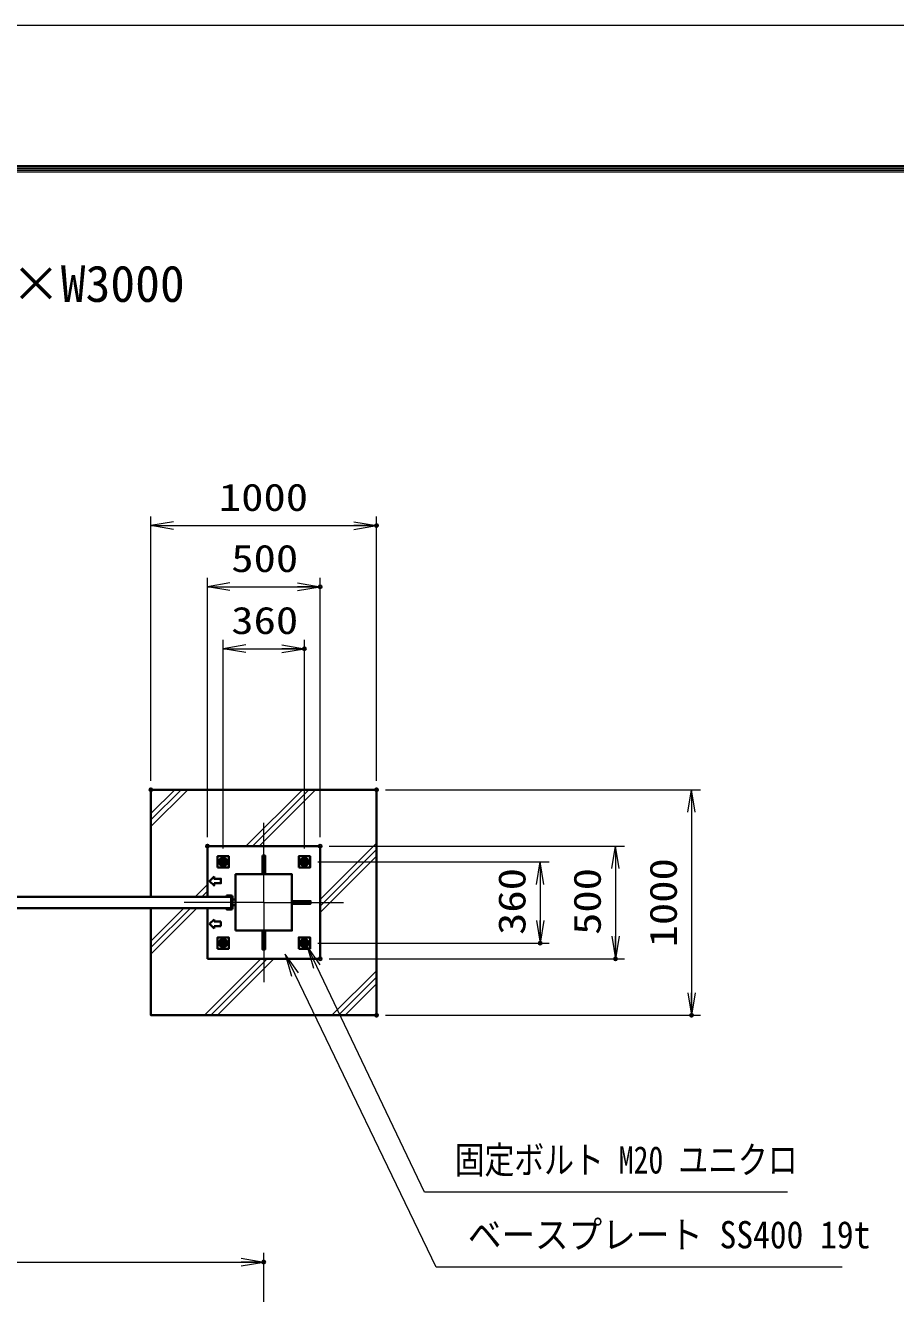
# Model space of a CAD drawing. Units: millimetres at full size. Extents: x -11880 to 11880, y -8400 to 8400.
# Drawn here: x 3482 to 7340, y 2777 to 8400 of the extents above; entities that cross this region are included whole.
import ezdxf
from ezdxf.enums import TextEntityAlignment as Align

# ---------------------------------------------------------------- set-up
doc = ezdxf.new("R2010")
doc.units = ezdxf.units.MM
doc.header["$LTSCALE"] = 30
doc.header["$PDMODE"] = 32
doc.header["$PDSIZE"] = 15
for name, pattern in [('DASHED', [7.5, 6, -1.5]), ('USER1', [9, 6, -0.75, 1.5, -0.75]), ('USER2', [18, 12, -1.5, 3, -1.5])]:
    doc.linetypes.add(name, pattern=pattern)
for name, color, linetype, lineweight in [('0-0_D-TTL', 7, 'Continuous', 18), ('0-1_外形線', 7, 'Continuous', 35), ('0-2_0', 7, 'Continuous', 18), ('0-3_寸法線', 4, 'Continuous', 18), ('0-5_細線', 2, 'Continuous', 35), ('0-6_隠れ線', 140, 'DASHED', 18), ('0-7_軸線', 200, 'USER2', 15), ('0-E_AM_0N', 7, 'Continuous', 50), ('0-F_AM_7N', 6, 'USER1', 18), ('1-1_ハッチング', 253, 'Continuous', 13), ('1-5_AM_4N', 4, 'Continuous', 25)]:
    doc.layers.add(name, color=color, linetype=linetype, lineweight=lineweight)
doc.layers.add('0-4_Defpoints', color=7, linetype='Continuous')
doc.layers.add('0-9_文字3', color=254, linetype='Continuous')
doc.styles.add('ＭＳ ゴシック', font='')
doc.styles.get('ＭＳ ゴシック').set_extended_font_data('MS Gothic')

# ---------------------------------------------------------------- blocks, each defined once
blk = doc.blocks.new('_Open')
at = {"layer": '0-2_0', "color": 4}
blk.add_line((-30, 5), (0, 0), dxfattribs=at)
blk.add_lwpolyline([(-30, -5), (0, 0), (-30, 0)], dxfattribs=at)
blk = doc.blocks.new('S247')
at = {"layer": '0-3_寸法線'}
for points in [[(8355478.8, 81180188.1), (8307186, 81180188.1), (8292864.4, 81210201.7), (8291572.4, 81212909.2)], [(8293315.7, 81210417), (8291572.4, 81212909.2), (8292413.1, 81209986.4)]]:
    blk.add_lwpolyline(points, dxfattribs=at)
at = {"layer": '0-3_寸法線', "color": 254, "style": 'ＭＳ ゴシック', "width": 0.8}
blk.add_text('固定ボルト M20 ユニクロ', height=3637, dxfattribs=at).set_placement((8311195, 81181588.6), align=Align.BOTTOM_LEFT)
blk = doc.blocks.new('S248')
at = {"layer": '0-3_寸法線'}
for points in [[(8362722, 81170231), (8308755.6, 81170231), (8289971.8, 81209138), (8288667.5, 81211839.6)], [(8290422.1, 81209355.4), (8288667.5, 81211839.6), (8289521.5, 81208920.6)]]:
    blk.add_lwpolyline(points, dxfattribs=at)
at = {"layer": '0-3_寸法線', "color": 254, "style": 'ＭＳ ゴシック', "width": 0.9}
blk.add_text('ベースプレート SS400 19t', height=3637, dxfattribs=at).set_placement((8312955.6, 81171631.6), align=Align.BOTTOM_LEFT)
blk = doc.blocks.new('U266')
at = {"layer": '0-E_AM_0N'}
blk.add_lwpolyline([(8279959.9, 81223864.4), (8280409.9, 81223604.6), (8280859.9, 81223864.4), (8280859.9, 81224384), (8280409.9, 81224643.8), (8279959.9, 81224384)], close=True, dxfattribs=at)
for radius in [450, 259.4]:
    blk.add_circle((8280409.9, 81224124.2), radius, dxfattribs=at)
at = {"layer": '0-F_AM_7N'}
for p, q in [((8280409.9, 81224695.7), (8280409.9, 81223552.6)), ((8279838.3, 81224124.2), (8280981.5, 81224124.2))]:
    blk.add_line(p, q, dxfattribs=at)
at = {"layer": '1-5_AM_4N'}
blk.add_arc((8280409.9, 81224124.2), 300, 260, 170, dxfattribs=at)
blk = doc.blocks.new('U267')
at = {"layer": '0-E_AM_0N'}
blk.add_lwpolyline([(8290759.9, 81223864.4), (8291209.9, 81223604.6), (8291659.9, 81223864.4), (8291659.9, 81224384), (8291209.9, 81224643.8), (8290759.9, 81224384)], close=True, dxfattribs=at)
for radius in [450, 259.4]:
    blk.add_circle((8291209.9, 81224124.2), radius, dxfattribs=at)
at = {"layer": '0-F_AM_7N'}
for p, q in [((8291209.9, 81224695.7), (8291209.9, 81223552.6)), ((8290638.3, 81224124.2), (8291781.5, 81224124.2))]:
    blk.add_line(p, q, dxfattribs=at)
at = {"layer": '1-5_AM_4N'}
blk.add_arc((8291209.9, 81224124.2), 300, 260, 170, dxfattribs=at)
blk = doc.blocks.new('U268')
at = {"layer": '0-E_AM_0N'}
blk.add_lwpolyline([(8290759.9, 81213064.4), (8291209.9, 81212804.6), (8291659.9, 81213064.4), (8291659.9, 81213584), (8291209.9, 81213843.8), (8290759.9, 81213584)], close=True, dxfattribs=at)
for radius in [450, 259.4]:
    blk.add_circle((8291209.9, 81213324.2), radius, dxfattribs=at)
at = {"layer": '0-F_AM_7N'}
for p, q in [((8290638.3, 81213324.2), (8291781.5, 81213324.2)), ((8291209.9, 81213895.7), (8291209.9, 81212752.6))]:
    blk.add_line(p, q, dxfattribs=at)
at = {"layer": '1-5_AM_4N'}
blk.add_arc((8291209.9, 81213324.2), 300, 260, 170, dxfattribs=at)
blk = doc.blocks.new('U269')
at = {"layer": '0-E_AM_0N'}
blk.add_lwpolyline([(8279959.9, 81213064.4), (8280409.9, 81212804.6), (8280859.9, 81213064.4), (8280859.9, 81213584), (8280409.9, 81213843.8), (8279959.9, 81213584)], close=True, dxfattribs=at)
for radius in [450, 259.4]:
    blk.add_circle((8280409.9, 81213324.2), radius, dxfattribs=at)
at = {"layer": '0-F_AM_7N'}
for p, q in [((8279838.3, 81213324.2), (8280981.5, 81213324.2)), ((8280409.9, 81213895.7), (8280409.9, 81212752.6))]:
    blk.add_line(p, q, dxfattribs=at)
at = {"layer": '1-5_AM_4N'}
blk.add_arc((8280409.9, 81213324.2), 300, 260, 170, dxfattribs=at)

msp = doc.modelspace()

# ---------------------------------------------------------------- linework, layer by layer
at = {"layer": '0-0_D-TTL'}
for points in [[(-11880, -8400), (11880, -8400), (11880, 8400), (-11880, 8400)], [(-11211.69, 7779.43), (11020.88, 7779.43), (11020.88, -7777.71), (-11211.69, -7777.71)], [(-11204.62, 7772.36), (11013.81, 7772.36), (11013.81, -7770.64), (-11204.62, -7770.64)], [(-11197.55, 7765.29), (11006.74, 7765.29), (11006.74, -7763.57), (-11197.55, -7763.57)], [(-11190.47, 7758.21), (10999.67, 7758.21), (10999.67, -7756.5), (-11190.47, -7756.5)], [(-11183.4, 7751.14), (10992.6, 7751.14), (10992.6, -7749.43), (-11183.4, -7749.43)]]:
    msp.add_lwpolyline(points, close=True, dxfattribs=at)
at = {"layer": '0-1_外形線'}
for p, q in [((4288.88, 4761.26), (4288.88, 4536.26)), ((4788.88, 4761.26), (4288.88, 4761.26)), ((4788.88, 4261.26), (4788.88, 4761.26)), ((4373.88, 4542.26), (4393.88, 4542.26)), ((4393.88, 4486.26), (4393.88, 4536.26)), ((4399.88, 4536.26), (4399.88, 4486.26)), ((4399.88, 4523.76), (4413.88, 4523.76)), ((4413.88, 4498.76), (4399.88, 4498.76)), ((4288.88, 4486.26), (4288.88, 4261.26)), ((4288.88, 4261.26), (4788.88, 4261.26))]:
    msp.add_line(p, q, dxfattribs=at)
for points in [[(4038.88, 4486.26), (4038.88, 4011.26), (5038.88, 4011.26), (5038.88, 5011.26), (4038.88, 5011.26), (4038.88, 4536.26)], [(4393.88, 4536.26), (4373.88, 4536.26), (4373.88, 4542.26)], [(4393.88, 4480.26), (4373.88, 4480.26), (4373.88, 4486.26), (4393.88, 4486.26)]]:
    msp.add_lwpolyline(points, dxfattribs=at)
for points in [[(4333.88, 4666.26), (4383.88, 4666.26), (4383.88, 4716.26), (4333.88, 4716.26)], [(4693.88, 4666.26), (4743.88, 4666.26), (4743.88, 4716.26), (4693.88, 4716.26)], [(4413.88, 4386.26), (4663.88, 4386.26), (4663.88, 4636.26), (4413.88, 4636.26)], [(1393.88, 4536.26), (4393.88, 4536.26), (4393.88, 4486.26), (1393.88, 4486.26)], [(4333.88, 4306.26), (4383.88, 4306.26), (4383.88, 4356.26), (4333.88, 4356.26)], [(4693.88, 4306.26), (4743.88, 4306.26), (4743.88, 4356.26), (4693.88, 4356.26)]]:
    msp.add_lwpolyline(points, close=True, dxfattribs=at)
for centre, start, end in [((4393.88, 4536.26), 0, 90), ((4393.88, 4486.26), 270, 0)]:
    msp.add_arc(centre, 6, start, end, dxfattribs=at)
at = {"layer": '0-3_寸法線'}
for p, q in [((4038.88, 5051.26), (4038.88, 6222.2)), ((5038.88, 5051.26), (5038.88, 6222.2)), ((4038.88, 6182.2), (5038.88, 6182.2)), ((4288.88, 4801.26), (4288.88, 5951.26)), ((4288.88, 5911.26), (4788.88, 5911.26)), ((4788.88, 4801.26), (4788.88, 5951.26)), ((4358.88, 4750.32), (4358.88, 5676.35)), ((4358.88, 5636.35), (4718.88, 5636.35)), ((4718.88, 4750.32), (4718.88, 5676.35)), ((5078.88, 5011.26), (6475.22, 5011.26)), ((6435.22, 5011.26), (6435.22, 4011.26)), ((4828.88, 4761.26), (6138.09, 4761.26)), ((6098.09, 4761.26), (6098.09, 4261.26)), ((4777.93, 4691.26), (5804.23, 4691.26)), ((5764.23, 4691.26), (5764.23, 4331.26)), ((4777.93, 4331.26), (5804.23, 4331.26)), ((4828.88, 4261.26), (6138.09, 4261.26)), ((5078.88, 4011.26), (6475.22, 4011.26)), ((4538.88, 1001.93), (4538.88, 2957.2)), ((1278.88, 2917.2), (4538.88, 2917.2))]:
    msp.add_line(p, q, dxfattribs=at)
at = {"layer": '0-4_Defpoints'}
for p in [(5038.88, 6182.2), (4788.88, 5911.26), (4718.88, 5636.35), (4038.88, 5011.26), (5038.88, 5011.26), (5038.88, 5011.26), (4288.88, 4761.26), (4788.88, 4761.26), (4788.88, 4761.26), (4358.88, 4710.32), (4718.88, 4710.32), (4737.93, 4691.26), (4737.93, 4331.26), (5764.23, 4331.26), (4788.88, 4261.26), (6098.09, 4261.26), (5038.88, 4011.26), (6435.22, 4011.26), (4538.88, 2917.2)]:
    msp.add_point(p, dxfattribs=at)
at = {"layer": '0-5_細線'}
for p, q in [((4532.88, 4719.16), (4544.88, 4719.16)), ((4399.88, 4527.76), (4403.88, 4523.76)), ((4403.88, 4498.76), (4399.88, 4494.76)), ((4746.78, 4517.26), (4746.78, 4505.26)), ((4318.88, 4436.26), (4298.88, 4416.26)), ((4298.88, 4416.26), (4318.88, 4396.26)), ((4318.88, 4436.26), (4318.88, 4426.26)), ((4318.88, 4426.26), (4348.88, 4426.26)), ((4348.88, 4406.26), (4318.88, 4406.26)), ((4318.88, 4396.26), (4318.88, 4406.26)), ((4348.88, 4426.26), (4348.88, 4406.26)), ((4532.88, 4303.36), (4544.88, 4303.36))]:
    msp.add_line(p, q, dxfattribs=at)
for points in [[(4532.88, 4719.16), (4544.88, 4719.16), (4544.88, 4636.26), (4532.88, 4636.26)], [(4663.88, 4505.26), (4746.78, 4505.26), (4746.78, 4517.26), (4663.88, 4517.26)], [(4532.88, 4386.26), (4544.88, 4386.26), (4544.88, 4303.36), (4532.88, 4303.36)]]:
    msp.add_lwpolyline(points, close=True, dxfattribs=at)
for points in [[(4318.88, 4626.26), (4298.88, 4606.26), (4318.88, 4586.26), (4318.88, 4596.26)], [(4318.88, 4626.26), (4318.88, 4616.26), (4348.88, 4616.26), (4348.88, 4596.26), (4318.88, 4596.26)]]:
    msp.add_lwpolyline(points, dxfattribs=at)
at = {"layer": '0-6_隠れ線'}
for centre in [(4358.88, 4691.26), (4718.88, 4691.26), (4358.88, 4331.26), (4718.88, 4331.26)]:
    msp.add_circle(centre, 20, dxfattribs=at)
at = {"layer": '0-7_軸線'}
for q in [(4538.88, 4864.82), (4185.32, 4511.26), (4892.43, 4511.26), (4538.88, 4157.71)]:
    msp.add_line((4538.88, 4511.26), q, dxfattribs=at)
at = {"layer": '1-1_ハッチング'}
for p, q in [((4038.88, 4905.91), (4144.23, 5011.26)), ((4038.88, 4876.91), (4173.23, 5011.26)), ((4038.88, 4847.91), (4202.23, 5011.26)), ((4459.92, 4761.26), (4709.92, 5011.26)), ((4488.92, 4761.26), (4738.92, 5011.26)), ((4517.92, 4761.26), (4767.92, 5011.26)), ((4788.88, 4524.54), (5038.88, 4774.54)), ((4788.88, 4495.54), (5038.88, 4745.54)), ((4788.88, 4466.54), (5038.88, 4716.54)), ((4234.92, 4536.26), (4288.88, 4590.22)), ((4263.92, 4536.26), (4288.88, 4561.22)), ((4038.88, 4340.22), (4184.92, 4486.26)), ((4038.88, 4311.22), (4213.92, 4486.26)), ((4038.88, 4282.22), (4242.92, 4486.26)), ((4275.6, 4011.26), (4525.6, 4261.26)), ((4304.6, 4011.26), (4554.6, 4261.26)), ((4333.6, 4011.26), (4583.6, 4261.26)), ((4841.29, 4011.26), (5038.88, 4208.85)), ((4870.29, 4011.26), (5038.88, 4179.85)), ((4899.29, 4011.26), (5038.88, 4150.85))]:
    msp.add_line(p, q, dxfattribs=at)

# ---------------------------------------------------------------- block references
at = {"layer": '0-3_寸法線', "xscale": 3.333333, "yscale": 3.333333}
for p, rotation in [((4038.88, 6182.2), 180), ((4288.88, 5911.26), 180), ((4358.88, 5636.35), 180), ((6435.22, 5011.26), 90), ((6098.09, 4761.26), 90), ((5764.23, 4691.26), 90), ((5764.23, 4331.26), 270), ((6098.09, 4261.26), 270), ((6435.22, 4011.26), 270)]:
    msp.add_blockref('_Open', p, dxfattribs=dict(at, rotation=rotation))
at = {"layer": '0-3_寸法線'}
for name, p, xscale, yscale in [('_Open', (5038.88, 6182.2), 3.333333, 3.333333), ('_Open', (4788.88, 5911.26), 3.333333, 3.333333), ('_Open', (4718.88, 5636.35), 3.333333, 3.333333), ('S248', (-271654.79, -2702779.54), 0.03333333, 0.03333333), ('S247', (-271654.79, -2702779.54), 0.03333333, 0.03333333), ('_Open', (4538.88, 2917.2), 3.333333, 3.333333)]:
    msp.add_blockref(name, p, dxfattribs=dict(at, xscale=xscale, yscale=yscale))
at = {"layer": '0-E_AM_0N', "xscale": 0.03333333, "yscale": 0.03333333}
for name in ['U266', 'U267', 'U269', 'U268']:
    msp.add_blockref(name, (-271654.79, -2702779.54), dxfattribs=at)

# ---------------------------------------------------------------- texts
at = {"layer": '0-3_寸法線', "color": 254, "style": 'ＭＳ ゴシック', "width": 1.2}
for s, p in [('1000', (4339.68, 6210.88)), ('500', (4394.88, 5939.95)), ('360', (4394.88, 5665.03))]:
    msp.add_text(s, height=121.2, dxfattribs=at).set_placement(p, align=Align.BOTTOM_LEFT)
for s, p in [('1000', (6406.53, 4312.06)), ('360', (5735.54, 4367.26)), ('500', (6069.4, 4367.26))]:
    msp.add_text(s, height=121.2, rotation=90, dxfattribs=at).set_placement(p, align=Align.BOTTOM_LEFT)
at = {"layer": '0-9_文字3', "style": 'ＭＳ ゴシック'}
msp.add_text('TKK-G（片開） H1500×W3000', height=161.6, dxfattribs=at).set_placement((1328.19, 7125.47), align=Align.BOTTOM_LEFT)

doc.saveas('drawing.dxf')
